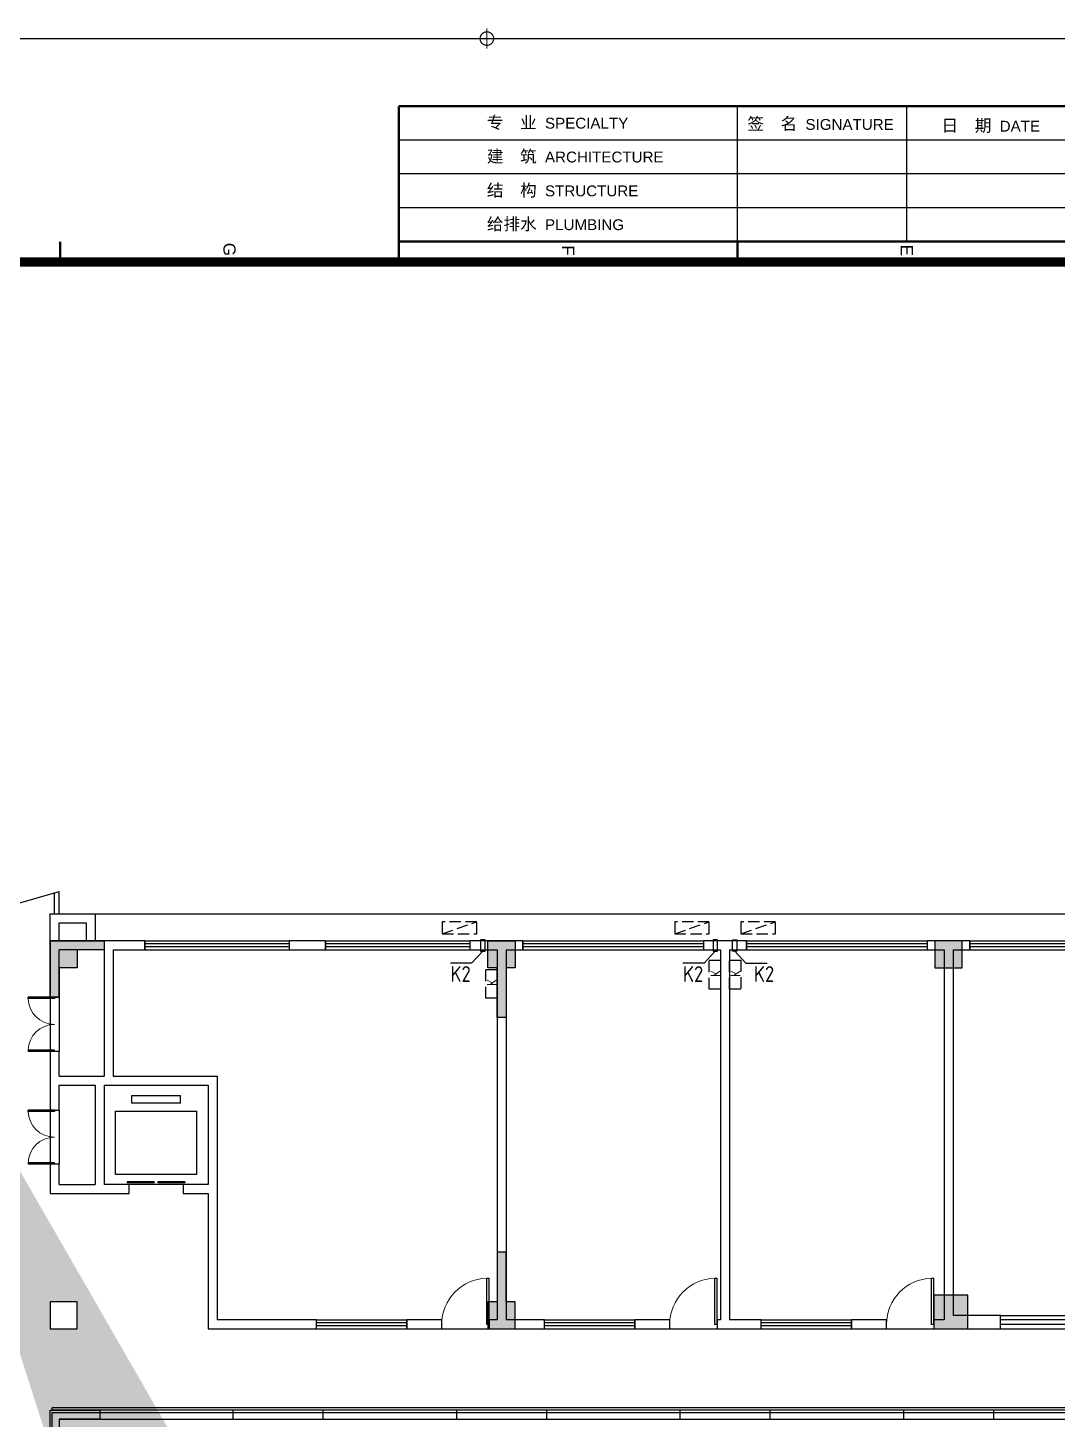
# Model space of a CAD drawing. Extents: x 129492 to 2683129, y 513162 to 1188265.
# Drawn here: x 337895 to 360692, y 608955 to 639789 of the extents above; entities that cross this region are included whole.
import ezdxf
from ezdxf.enums import TextEntityAlignment as Align

# ---------------------------------------------------------------- set-up
doc = ezdxf.new("R2010")
doc.units = 0
doc.header["$LTSCALE"] = 1000
doc.header["$MEASUREMENT"] = 0
doc.linetypes.add('DASH', pattern=[0.35, 0.25, -0.1])
doc.linetypes.add('Note$0$HIDDEN', pattern=[0.375, 0.25, -0.125])
for name, color, linetype in [('3#楼柱网$0$COLS', 6, 'Continuous'), ('3#楼柱网$0$COLS-HATH', 8, 'Continuous'), ('A-DOOR', 2, 'Continuous'), ('A-ELEV-HEVY', 2, 'Continuous'), ('A-HRAL', 104, 'Continuous'), ('A-MOAT', 71, 'Continuous'), ('A-OVER', 23, 'Continuous'), ('A-STRS-EVTR', 2, 'Continuous'), ('A-WALL', 4, 'Continuous'), ('A-WIND', 2, 'Continuous'), ('DOOR_FIRE', 2, 'Continuous'), ('G-0-XREF', 2, 'Continuous'), ('G-ANNO-TEXT', 33, 'Continuous'), ('图框CCDI_B0GA1+0.00$0$G-ANNO-TEXT', 33, 'Continuous'), ('图框CCDI_B0GA1+0.00$0$G-BORD', 3, 'Continuous')]:
    doc.layers.add(name, color=color, linetype=linetype)
doc.styles.add('Note$0$CCDI-TOG-02', font='simplex.shx', dxfattribs={"width": 0.8, "bigfont": 'zjdz.shx'})
doc.styles.get("Standard").update_dxf_attribs({"font": 'gbenor.shx', "bigfont": 'gbcbig.shx'})
doc.styles.add('图框CCDI_B0GA1+0.00$0$CCDI_T_G01', font='arial.ttf')

# ---------------------------------------------------------------- blocks, each defined once
blk = doc.blocks.new('A$C279B44AC')
at = {"color": 21, "linetype": 'Note$0$HIDDEN'}
blk.add_lwpolyline([(638, 250), (0, 250), (0, 0), (638, 0)], close=True, dxfattribs=at)
at = {"color": 21, "style": 'Note$0$CCDI-TOG-02', "width": 0.8}
blk.add_text('K', height=200, rotation=0, dxfattribs=at).set_placement((277, 32))
blk = doc.blocks.new('A$C011D5BA5')
at = {"linetype": 'DASH'}
blk.add_line((-765, -267), (0, 0), dxfattribs=at)
blk.add_lwpolyline([(-765, -267), (0, -267), (0, 0), (-765, 0)], close=True, dxfattribs=at)
blk = doc.blocks.new('ktw1')
for points in [[(32835, -125), (32935, -125), (32935, 125), (32835, 125)], [(37985, -125), (38085, -125), (38085, 125), (37985, 125)], [(38515, -125), (38415, -125), (38415, 125), (38515, 125)]]:
    blk.add_lwpolyline(points, close=True)
at = {"layer": 'G-ANNO-TEXT'}
for points in [[(32885, -125), (32638, -395), (32168, -395)], [(38035, -125), (37788, -395), (37318, -395)], [(38465, -125), (38712, -395), (39182, -395)]]:
    blk.add_lwpolyline(points, dxfattribs=at)
for p in [(32750, 523), (37900, 523), (39365, 523)]:
    blk.add_blockref('A$C011D5BA5', p)
at = {"xscale": -1, "rotation": 270}
for p in [(32950, -1169), (37900, -969), (38350, -969)]:
    blk.add_blockref('A$C279B44AC', p, dxfattribs=at)
at = {"layer": 'G-ANNO-TEXT'}
for rotation, p in [(360, (32168, -810)), (360, (37318, -810)), (0, (38889, -810))]:
    blk.add_text('K2', height=350, rotation=rotation, dxfattribs=at).set_placement(p)
blk = doc.blocks.new('图框CCDI_B0GA1+0.00$0$MidPoitent')
at = {"const_width": 0.18}
for points in [[(-1.5, 0), (1.5, 0)], [(0, -1.5), (0, 1.5)]]:
    blk.add_lwpolyline(points, dxfattribs=at)
blk.add_lwpolyline([(0, -1, 1), (0, 1, 1), (0, -1, 1)], format="xyb", dxfattribs=at)
blk = doc.blocks.new('图框CCDI_B0GA1+0.00')
at = {"layer": '图框CCDI_B0GA1+0.00$0$G-BORD'}
for p, q in [((1500, 58400), (1500, 28400)), ((2000, 58400), (2000, 28400)), ((2500, 58400), (2500, 28400)), ((3000, 35900), (1000, 35900)), ((3000, 33400), (1000, 33400)), ((3050, 33400), (3300, 33400)), ((3300, 28400), (3050, 28400)), ((3300, 28400), (3050, 28400))]:
    blk.add_line(p, q, dxfattribs=at)
blk.add_lwpolyline([(0, 59400), (84100, 59400), (84100, 0), (0, 0)], close=True, dxfattribs=at)
at = {"layer": '图框CCDI_B0GA1+0.00$0$G-BORD', "const_width": 35}
for points in [[(1000, 58400), (1000, 28400)], [(3000, 58400), (3000, 28400)], [(3300, 33400), (3000, 33400)], [(3300, 28400), (1000, 28400)], [(3300, 23400), (3000, 23400)]]:
    blk.add_lwpolyline(points, dxfattribs=at)
at = {"layer": '图框CCDI_B0GA1+0.00$0$G-BORD', "const_width": 140}
blk.add_lwpolyline([(3300, 58400), (83100, 58400), (83100, 1000), (3300, 1000)], close=True, dxfattribs=at)
at = {"layer": '图框CCDI_B0GA1+0.00$0$G-BORD', "xscale": 100, "yscale": 100, "zscale": 100, "rotation": 180}
blk.add_blockref('图框CCDI_B0GA1+0.00$0$MidPoitent', (0, 29700), dxfattribs=at)
at = {"layer": '图框CCDI_B0GA1+0.00$0$G-ANNO-TEXT', "style": '图框CCDI_B0GA1+0.00$0$CCDI_T_G01'}
for s, p in [('E', (3128, 35900)), ('F', (3130, 30900)), ('G', (3115, 25900))]:
    blk.add_text(s, height=180, dxfattribs=at).set_placement(p, align=Align.MIDDLE_CENTER)
at = {"layer": '图框CCDI_B0GA1+0.00$0$G-ANNO-TEXT', "char_height": 200, "rotation": 90, "style": '图框CCDI_B0GA1+0.00$0$CCDI_T_G01'}
for s, insert, width, attachment_point, line_spacing_factor in [('{\\fSimSun|b0|i0|c134|p54;\\H0.9x;日  期 \\fArial|b0|i0|c0|p39;\\H0.8889x;DATE}', (1295, 37141), 2500, 5, 0.96), ('{\\fSimSun|b0|i0|c134|p54;\\H0.9x;签  名 \\fArial|b0|i0|c0|p34;\\H0.8889x;SIGNATURE}', (1268, 33546), 3400, 4, 0.9), ('{\\fSimSun|b0|i0|c134|p54;\\H0.9x;建  筑\\fSimSun|b0|i0|c0|p54; \\fArial|b0|i0|c0|p34;\\H0.8889x;ARCHITECTURE}', (1750, 29700), 5000, 4, 0.9), ('{\\fSimSun|b0|i0|c134|p54;\\H0.9x;结  构\\fSimSun|b0|i0|c0|p54; \\fArial|b0|i0|c0|p34;\\H0.8889x;STRUCTURE}', (2250, 29700), 5000, 4, 0.9), ('{\\fSimSun|b0|i0|c134|p54;\\H0.9x;专  业\\fSimSun|b0|i0|c0|p54; \\fArial|b0|i0|c0|p34;\\H0.8889x;SPECIALTY}', (1250, 29700), 5000, 4, 0.9), ('{\\fSimSun|b0|i0|c134|p54;\\H0.9x;给排水\\fSimSun|b0|i0|c0|p54; \\fArial|b0|i0|c0|p34;\\H0.8889x;PLUMBING}', (2750, 29700), 3400, 4, 0.9)]:
    blk.add_mtext(s, dxfattribs=dict(at, insert=insert, width=width, attachment_point=attachment_point, line_spacing_factor=line_spacing_factor))
blk = doc.blocks.new('3#楼柱网')
at = {"layer": '3#楼柱网$0$COLS-HATH'}
h = blk.add_hatch(color=256, dxfattribs=at)
h.paths.add_polyline_path([(-28327982, 42527826), (-28328207, 42527826), (-28328207, 42528476), (-28327557, 42528476), (-28327557, 42527826), (-28327782, 42527826), (-28327782, 42526776), (-28327982, 42526776)])
h.paths.add_polyline_path([(-28294907, 42579476), (-28294157, 42579476), (-28294157, 42580226), (-28294907, 42580226)], flags=16)
h.paths.add_polyline_path([(-28314482, 42588076), (-28313282, 42588076), (-28313282, 42587876), (-28313882, 42587876), (-28313882, 42587476), (-28314282, 42587476), (-28314282, 42586826), (-28314482, 42586826)], flags=17)
h.paths.add_polyline_path([(-28275082, 42556376), (-28274682, 42556376), (-28274682, 42556776), (-28275082, 42556776)], flags=17)
h.paths.add_polyline_path([(-28275082, 42523476), (-28274682, 42523476), (-28274682, 42523876), (-28275082, 42523876)], flags=17)
h.paths.add_polyline_path([(-28314682, 42543026), (-28314282, 42543026), (-28314282, 42543626), (-28314682, 42543626)], flags=17)
h.paths.add_polyline_path([(-28318582, 42542976), (-28317882, 42542976), (-28317882, 42543676), (-28318582, 42543676)], flags=17)
h.paths.add_polyline_path([(-28325382, 42543026), (-28324782, 42543026), (-28324782, 42543626), (-28325382, 42543626)], flags=17)
h.paths.add_polyline_path([(-28325382, 42534626), (-28325382, 42536226), (-28325182, 42536226), (-28325182, 42535226), (-28324782, 42535226), (-28324782, 42534826), (-28323682, 42534826), (-28323682, 42534626)], flags=17)
h.paths.add_polyline_path([(-28318082, 42533926), (-28317682, 42533926), (-28317682, 42534526), (-28318082, 42534526)], flags=17)
h.paths.add_polyline_path([(-28314682, 42533926), (-28314282, 42533926), (-28314282, 42534526), (-28314682, 42534526)], flags=17)
h.paths.add_polyline_path([(-28314682, 42534626), (-28314282, 42534626), (-28314282, 42535226), (-28314682, 42535226)], flags=17)
h.paths.add_polyline_path([(-28318482, 42534626), (-28317882, 42534626), (-28317882, 42535226), (-28318482, 42535226)], flags=17)
h.paths.add_polyline_path([(-28328732, 42520776), (-28327032, 42520776), (-28327032, 42520976), (-28327582, 42520976), (-28327582, 42521376), (-28327782, 42521376), (-28327982, 42521376), (-28327982, 42521376), (-28328182, 42521376), (-28328182, 42520976), (-28328732, 42520976)])
h.paths.add_polyline_path([(-28314682, 42524976), (-28314282, 42524976), (-28314282, 42525576), (-28314682, 42525576)], flags=17)
h.paths.add_polyline_path([(-28285532, 42513676), (-28283832, 42513676), (-28283832, 42513876), (-28284382, 42513876), (-28284382, 42514276), (-28284582, 42514276), (-28284582, 42515376), (-28284782, 42515376), (-28284782, 42514276), (-28284982, 42514276), (-28284982, 42513876), (-28285532, 42513876)], flags=17)
h.paths.add_polyline_path([(-28305332, 42513676), (-28303632, 42513676), (-28303632, 42513876), (-28304182, 42513876), (-28304182, 42514276), (-28304382, 42514276), (-28304382, 42515376), (-28304582, 42515376), (-28304582, 42514276), (-28304782, 42514276), (-28304782, 42513876), (-28305332, 42513876)], flags=17)
h.paths.add_polyline_path([(-28309782, 42528656), (-28309782, 42525576), (-28310182, 42525576), (-28310182, 42524976), (-28309582, 42524976), (-28309582, 42529256), (-28310182, 42529256), (-28310182, 42528656)], flags=17)
h.paths.add_polyline_path([(-28281262, 42528576), (-28281262, 42528576), (-28281262, 42528576), (-28281262, 42527976), (-28280662, 42527976), (-28280662, 42528376), (-28277182, 42528376), (-28277182, 42527976), (-28276582, 42527976), (-28276582, 42528576)], flags=17)
h.paths.add_polyline_path([(-28314682, 42528656), (-28314282, 42528656), (-28314282, 42529256), (-28314682, 42529256)], flags=17)
h.paths.add_polyline_path([(-28318482, 42527876), (-28317882, 42527876), (-28317882, 42528476), (-28318482, 42528476)], flags=17)
h.paths.add_polyline_path([(-28274682, 42521376), (-28275282, 42521376), (-28275282, 42520776), (-28274882, 42520776), (-28274882, 42519676), (-28274682, 42519676), (-28274682, 42520776)], flags=17)
h.paths.add_polyline_path([(-28337882, 42528476), (-28337282, 42528476), (-28337282, 42527876), (-28337682, 42527876), (-28337682, 42526776), (-28337882, 42526776), (-28337882, 42527876)])
h.paths.add_polyline_path([(-28337882, 42520776), (-28337282, 42520776), (-28337282, 42521376), (-28337682, 42521376), (-28337682, 42522476), (-28337882, 42522476), (-28337882, 42521376)])
h.paths.add_polyline_path([(-28318082, 42513676), (-28318082, 42515676), (-28317782, 42515676), (-28317782, 42513676)])
h.paths.add_polyline_path([(-28304782, 42521376), (-28304182, 42521376), (-28304182, 42520776), (-28304382, 42520776), (-28304382, 42519676), (-28304582, 42519676), (-28304582, 42520776), (-28304782, 42520776)], flags=17)
h.paths.add_polyline_path([(-28284982, 42521376), (-28284382, 42521376), (-28284382, 42520776), (-28284582, 42520776), (-28284582, 42519676), (-28284782, 42519676), (-28284782, 42520776), (-28284982, 42520776)], flags=17)
h.paths.add_polyline_path([(-28294932, 42520676), (-28294232, 42520676), (-28294232, 42521376), (-28294932, 42521376)], flags=17)
h.paths.add_polyline_path([(-28314482, 42520776), (-28313882, 42520776), (-28313882, 42521376), (-28314482, 42521376)], flags=17)
h.paths.add_polyline_path([(-28318482, 42520776), (-28317882, 42520776), (-28317882, 42521376), (-28318482, 42521376)], flags=17)
h.paths.add_polyline_path([(-28294882, 42513676), (-28294282, 42513676), (-28294282, 42514276), (-28294882, 42514276)], flags=17)
h.paths.add_polyline_path([(-28314482, 42513676), (-28313882, 42513676), (-28313882, 42514276), (-28314482, 42514276)])
h.paths.add_polyline_path([(-28328732, 42563776), (-28327032, 42563776), (-28327032, 42563576), (-28327582, 42563576), (-28327582, 42563176), (-28327782, 42563176), (-28327982, 42563176), (-28327982, 42563176), (-28328182, 42563176), (-28328182, 42563576), (-28328732, 42563576)])
h.paths.add_polyline_path([(-28278482, 42579476), (-28277982, 42579476), (-28277982, 42579976), (-28278482, 42579976), (-28278482, 42579676), (-28279682, 42579676), (-28279682, 42579476)], flags=17)
h.paths.add_polyline_path([(-28325382, 42549926), (-28325382, 42548326), (-28325182, 42548326), (-28325182, 42549326), (-28324782, 42549326), (-28324782, 42549726), (-28323682, 42549726), (-28323682, 42549926)], flags=17)
h.paths.add_polyline_path([(-28285532, 42546576), (-28283832, 42546576), (-28283832, 42546776), (-28284382, 42546776), (-28284382, 42547176), (-28284582, 42547176), (-28284582, 42548276), (-28284782, 42548276), (-28284782, 42547176), (-28284982, 42547176), (-28284982, 42546776), (-28285532, 42546776)], flags=17)
h.paths.add_polyline_path([(-28309782, 42561476), (-28309782, 42558796), (-28310182, 42558796), (-28310182, 42558196), (-28309582, 42558196), (-28309582, 42562076), (-28310182, 42562076), (-28310182, 42561476)], flags=17)
h.paths.add_polyline_path([(-28281262, 42561476), (-28281262, 42561476), (-28281262, 42561476), (-28281262, 42560876), (-28280662, 42560876), (-28280662, 42561276), (-28277182, 42561276), (-28277182, 42560876), (-28276582, 42560876), (-28276582, 42561476)], flags=17)
h.paths.add_polyline_path([(-28318082, 42563876), (-28317682, 42563876), (-28317682, 42564476), (-28318082, 42564476)], flags=17)
h.paths.add_polyline_path([(-28314682, 42563876), (-28314282, 42563876), (-28314282, 42564476), (-28314682, 42564476)], flags=17)
h.paths.add_polyline_path([(-28322370, 42584799), (-28322052, 42585042), (-28321688, 42584565), (-28322005, 42584322)], flags=17)
h.paths.add_polyline_path([(-28274682, 42554276), (-28275282, 42554276), (-28275282, 42553676), (-28274882, 42553676), (-28274882, 42552576), (-28274682, 42552576), (-28274682, 42553676)], flags=17)
h.paths.add_polyline_path([(-28304782, 42554276), (-28304182, 42554276), (-28304182, 42553676), (-28304382, 42553676), (-28304382, 42552576), (-28304582, 42552576), (-28304582, 42553676), (-28304782, 42553676)], flags=17)
h.paths.add_polyline_path([(-28284982, 42554276), (-28284382, 42554276), (-28284382, 42553676), (-28284582, 42553676), (-28284582, 42552576), (-28284782, 42552576), (-28284782, 42553676), (-28284982, 42553676)], flags=17)
h.paths.add_polyline_path([(-28294932, 42553576), (-28294232, 42553576), (-28294232, 42554276), (-28294932, 42554276)], flags=17)
h.paths.add_polyline_path([(-28314482, 42553676), (-28313882, 42553676), (-28313882, 42554276), (-28314482, 42554276)], flags=17)
h.paths.add_polyline_path([(-28337882, 42556076), (-28337282, 42556076), (-28337282, 42556676), (-28337682, 42556676), (-28337682, 42557776), (-28337882, 42557776), (-28337882, 42556676)])
h.paths.add_polyline_path([(-28327982, 42556726), (-28328207, 42556726), (-28328207, 42556076), (-28327557, 42556076), (-28327557, 42556726), (-28327782, 42556726), (-28327782, 42557776), (-28327982, 42557776)])
h.paths.add_polyline_path([(-28318482, 42556076), (-28317882, 42556076), (-28317882, 42556676), (-28318482, 42556676)], flags=17)
h.paths.add_polyline_path([(-28318482, 42549326), (-28317882, 42549326), (-28317882, 42549926), (-28318482, 42549926)], flags=17)
h.paths.add_polyline_path([(-28274682, 42546576), (-28275282, 42546576), (-28275282, 42547176), (-28274882, 42547176), (-28274882, 42548276), (-28274682, 42548276), (-28274682, 42547176)], flags=17)
h.paths.add_polyline_path([(-28305332, 42546576), (-28303632, 42546576), (-28303632, 42546776), (-28304182, 42546776), (-28304182, 42547176), (-28304382, 42547176), (-28304382, 42548276), (-28304582, 42548276), (-28304582, 42547176), (-28304782, 42547176), (-28304782, 42546776), (-28305332, 42546776)], flags=16)
h.paths.add_polyline_path([(-28294882, 42546576), (-28294282, 42546576), (-28294282, 42547176), (-28294882, 42547176)], flags=17)
h.paths.add_polyline_path([(-28314482, 42546576), (-28313882, 42546576), (-28313882, 42547176), (-28314482, 42547176)], flags=17)
h.paths.add_polyline_path([(-28314682, 42571326), (-28314282, 42571326), (-28314282, 42571926), (-28314682, 42571926)], flags=17)
h.paths.add_polyline_path([(-28314682, 42561476), (-28314282, 42561476), (-28314282, 42562076), (-28314682, 42562076)], flags=17)
h.paths.add_polyline_path([(-28304782, 42579476), (-28304182, 42579476), (-28304182, 42580076), (-28304382, 42580076), (-28304382, 42581176), (-28304582, 42581176), (-28304582, 42580076), (-28304782, 42580076)], flags=17)
h.paths.add_polyline_path([(-28284382, 42579676), (-28284382, 42580076), (-28284582, 42580076), (-28284582, 42581176), (-28284782, 42581176), (-28284782, 42580076), (-28284982, 42580076), (-28284982, 42579476), (-28283982, 42579476), (-28283982, 42579676)], flags=17)
h.paths.add_polyline_path([(-28314482, 42579476), (-28313882, 42579476), (-28313882, 42580076), (-28314482, 42580076)], flags=17)
h.paths.add_polyline_path([(-28318082, 42571326), (-28317682, 42571326), (-28317682, 42571926), (-28318082, 42571926)], flags=17)
h.paths.add_polyline_path([(-28337882, 42563776), (-28337282, 42563776), (-28337282, 42563176), (-28337682, 42563176), (-28337682, 42562076), (-28337882, 42562076), (-28337882, 42563176)])
h.paths.add_polyline_path([(-28318482, 42563176), (-28317882, 42563176), (-28317882, 42563776), (-28318482, 42563776)], flags=17)
h.paths.add_polyline_path([(-28304782, 42588076), (-28304182, 42588076), (-28304182, 42587476), (-28304382, 42587476), (-28304382, 42586376), (-28304582, 42586376), (-28304582, 42587476), (-28304782, 42587476)], flags=17)
h.paths.add_polyline_path([(-28284982, 42588076), (-28284382, 42588076), (-28284382, 42587476), (-28284582, 42587476), (-28284582, 42586376), (-28284782, 42586376), (-28284782, 42587476), (-28284982, 42587476)], flags=17)
h.paths.add_polyline_path([(-28294882, 42587476), (-28294282, 42587476), (-28294282, 42588076), (-28294882, 42588076)], flags=17)
h.paths.add_polyline_path([(-28274882, 42579976), (-28274882, 42581176), (-28274682, 42581176), (-28274682, 42579476), (-28275182, 42579476), (-28275182, 42579976)], flags=17)
edge = h.paths.add_edge_path(flags=17)
edge.add_line((-28281262, 42523676), (-28276582, 42523676))
edge.add_line((-28276582, 42523676), (-28276582, 42523876))
edge.add_line((-28276582, 42523876), (-28276982, 42523876))
edge.add_line((-28276982, 42523876), (-28280862, 42523876))
edge.add_line((-28280862, 42523876), (-28281262, 42523876))
edge.add_line((-28281262, 42523876), (-28281262, 42523676))
edge.add_line((-28281262, 42523676), (-28280862, 42523676))
h.paths.add_polyline_path([(-28281262, 42556776), (-28280862, 42556776), (-28276982, 42556776), (-28276582, 42556776), (-28276582, 42556576), (-28281262, 42556576)], flags=17)
h.paths.add_polyline_path([(-28278182, 42586776), (-28278382, 42586776), (-28278382, 42586376), (-28277982, 42586376), (-28277982, 42587676), (-28277982, 42588076), (-28278382, 42588076), (-28278382, 42587676), (-28278182, 42587676)], flags=17)
edge = h.paths.add_edge_path(flags=17)
edge.add_line((-28274682, 42587176), (-28274682, 42585476))
edge.add_line((-28274682, 42585476), (-28274882, 42585476))
edge.add_line((-28274882, 42585476), (-28274882, 42586776))
edge.add_line((-28274882, 42586776), (-28275082, 42586776))
edge.add_line((-28275082, 42586776), (-28275082, 42587176))
edge.add_line((-28275082, 42587176), (-28274682, 42587176))
edge.add_line((-28274682, 42587176), (-28274682, 42586776))
edge = h.paths.add_edge_path(flags=17)
edge.add_line((-28318082, 42580076), (-28318082, 42579476))
edge.add_line((-28318082, 42579476), (-28317682, 42579476))
edge.add_line((-28317682, 42579476), (-28317682, 42580076))
edge.add_line((-28317682, 42580076), (-28317882, 42580076))
edge.add_line((-28317882, 42580076), (-28317882, 42581176))
edge.add_line((-28317882, 42581176), (-28318082, 42581176))
edge.add_line((-28318082, 42581176), (-28318082, 42579476))
h.paths.add_polyline_path([(-28318082, 42579476), (-28317682, 42579476), (-28317682, 42580076), (-28317882, 42580076), (-28317882, 42581176), (-28318082, 42581176)], flags=16)
edge = h.paths.add_edge_path()
edge.add_line((-28324782, 42534626), (-28324782, 42534626))
edge.add_line((-28324782, 42534626), (-28325382, 42534626))
edge.add_line((-28325382, 42534626), (-28325382, 42535226))
edge.add_line((-28281262, 42523876), (-28281262, 42523676))
edge.add_line((-28274782, 42513676), (-28275682, 42513676))
edge.add_line((-28275682, 42513676), (-28275682, 42513876))
edge.add_line((-28275682, 42513876), (-28275282, 42513876))
edge.add_line((-28275282, 42513876), (-28275282, 42514276))
edge.add_line((-28275282, 42514276), (-28274882, 42514276))
edge.add_line((-28274882, 42514276), (-28274882, 42515376))
edge.add_line((-28274882, 42515376), (-28274682, 42515376))
edge.add_line((-28274682, 42515376), (-28274682, 42514276))
edge.add_line((-28274682, 42514276), (-28274682, 42513676))
edge.add_line((-28274682, 42513676), (-28275282, 42513676))
edge.add_line((-28318082, 42588076), (-28317718, 42587599))
edge.add_line((-28317718, 42587599), (-28318036, 42587356))
edge.add_line((-28318036, 42587356), (-28318400, 42587833))
edge.add_line((-28318400, 42587833), (-28318082, 42588076))
edge.add_line((-28304782, 42546576), (-28304182, 42546576))
edge.add_line((-28284982, 42579476), (-28284382, 42579476))
at = {"layer": '3#楼柱网$0$COLS'}
for points in [[(-28314482, 42588076), (-28313282, 42588076), (-28313282, 42587876), (-28313882, 42587876), (-28313882, 42587476), (-28314282, 42587476), (-28314282, 42586826), (-28314482, 42586826), (-28314482, 42588076)], [(-28304782, 42588076), (-28304182, 42588076), (-28304182, 42587476), (-28304382, 42587476), (-28304382, 42586376), (-28304582, 42586376), (-28304582, 42587476), (-28304782, 42587476), (-28304782, 42588076)], [(-28304782, 42579476), (-28304182, 42579476), (-28304182, 42580076), (-28304382, 42580076), (-28304382, 42581176), (-28304582, 42581176), (-28304582, 42580076), (-28304782, 42580076), (-28304782, 42579476)]]:
    blk.add_lwpolyline(points, dxfattribs=at)
for points in [[(-28294882, 42587476), (-28294282, 42587476), (-28294282, 42588076), (-28294882, 42588076)], [(-28294907, 42579476), (-28294157, 42579476), (-28294157, 42580226), (-28294907, 42580226)], [(-28314482, 42579476), (-28313882, 42579476), (-28313882, 42580076), (-28314482, 42580076)]]:
    blk.add_lwpolyline(points, close=True, dxfattribs=at)
blk = doc.blocks.new('gfdgdgre')
at = {"layer": 'A-MOAT', "ltscale": 5}
for p, q in [((-39650, 54100), (-39650, 54150)), ((-35550, 54150), (-39650, 54150)), ((-50, 54100), (-39650, 54100)), ((-19550, 54150), (-35550, 54150)), ((-50, 54150), (-19550, 54150))]:
    blk.add_line(p, q, dxfattribs=at)
blk = doc.blocks.new('ggfd')
at = {"layer": 'G-0-XREF', "ltscale": 5}
for points in [[(23500, 63700), (23500, 63000), (23300, 63000), (23300, 63900)], [(23300, 63900), (24400, 63900), (24400, 63700), (23500, 63700)]]:
    blk.add_lwpolyline(points, dxfattribs=at)
for points in [[(27350, 63700), (29350, 63700), (29350, 63900), (27350, 63900)], [(32300, 63700), (34300, 63700), (34300, 63900), (32300, 63900)], [(37250, 63700), (39250, 63700), (39250, 63900), (37250, 63900)], [(42200, 63700), (44200, 63700), (44200, 63900), (42200, 63900)]]:
    blk.add_lwpolyline(points, close=True, dxfattribs=at)
blk = doc.blocks.new('$DORLIB2D$00000127')
at = {"color": 0}
for points in [[(-0.533, 0.795), (-0.533, 0.69)], [(-0.033, 0.795), (-0.533, 0.795)], [(-0.033, 0.795), (-0.033, 0.69)], [(0.533, 0.795), (0.033, 0.795)], [(0.033, 0.795), (0.033, 0.69)], [(0.533, 0.795), (0.533, 0.69)], [(-0.033, 0.69), (-0.533, 0.69)], [(0.533, 0.69), (0.033, 0.69)], [(0.5, 0.5), (-0.5, 0.5)]]:
    blk.add_lwpolyline(points, dxfattribs=at)
blk = doc.blocks.new('$DorLib2D$00000002')
for p, q in [((-0.5, 0), (-0.5, 0.4875)), ((-0.475, 0.4875), (-0.5, 0.4875)), ((-0.475, 0), (-0.475, 0.4875)), ((0.475, 0), (0.475, 0.4875)), ((0.475, 0.4875), (0.5, 0.4875)), ((0.5, 0), (0.5, 0.4875)), ((-0.5, 0), (-0.475, 0)), ((0.5, 0), (0.475, 0))]:
    blk.add_line(p, q)
at = {"lineweight": 13}
for centre, start, end in [((-0.4875, 0), 0, 88.53072), ((0.4875, 0), 91.46928, 180)]:
    blk.add_arc(centre, 0.4875, start, end, dxfattribs=at)
blk = doc.blocks.new('$DorLib2D$00000001')
for p, q in [((0.45, 0.975), (0.5, 0.975)), ((0.45, 0), (0.45, 0.975)), ((0.5, 0), (0.5, 0.975)), ((0.5, 0), (0.45, 0))]:
    blk.add_line(p, q)
at = {"lineweight": 13}
blk.add_arc((0.475, 0), 0.975, 91.4693, 180, dxfattribs=at)
blk = doc.blocks.new('$TCHSYS$WIN2D')
for p, q in [((-0.5, 0.5), (0.5, 0.5)), ((-0.5, 0.5), (-0.5, -0.5)), ((0.5, 0.5), (0.5, -0.5)), ((0.5, 0.1667), (-0.5, 0.1667)), ((0.5, -0.1667), (-0.5, -0.1667)), ((-0.5, -0.5), (0.5, -0.5))]:
    blk.add_line(p, q)

msp = doc.modelspace()

# ---------------------------------------------------------------- linework, layer by layer
at = {"layer": 'A-DOOR'}
for p, q in [((347061, 610955), (348111, 610955)), ((352111, 610955), (353161, 610955)), ((356911, 610955), (357961, 610955))]:
    msp.add_line(p, q, dxfattribs=at)
at = {"layer": 'A-ELEV-HEVY'}
msp.add_lwpolyline([(338386, 619555), (338386, 620155), (339386, 620155), (339386, 619555)], dxfattribs=at)
at = {"layer": 'A-HRAL', "ltscale": 5}
for p, q in [((338486, 620613), (338481, 620620)), ((338486, 620155), (338486, 620613)), ((338586, 620155), (338586, 620647)), ((338436, 609105), (378036, 609105)), ((338436, 595155), (338436, 609105)), ((338586, 608955), (378186, 608955))]:
    msp.add_line(p, q, dxfattribs=at)
msp.add_lwpolyline([(334786, 619555), (338586, 620647)], dxfattribs=at)
at = {"layer": 'A-OVER'}
msp.add_lwpolyline([(339386, 620155), (373886, 620155)], dxfattribs=at)
at = {"layer": 'A-STRS-EVTR', "ltscale": 5}
for p, q in [((340196, 615955), (340196, 616130)), ((340196, 616130), (341276, 616130)), ((341276, 615955), (341276, 616130)), ((339836, 614380), (339836, 615780)), ((339836, 615780), (341636, 615780)), ((341276, 615955), (340196, 615955)), ((341636, 614380), (341636, 615780)), ((341636, 614380), (339836, 614380))]:
    msp.add_line(p, q, dxfattribs=at)
at = {"layer": 'A-WALL'}
for p, q in [((338386, 619555), (338386, 618305)), ((339686, 619555), (338386, 619555)), ((340486, 619555), (339686, 619555)), ((340486, 619355), (340486, 619555)), ((344486, 619555), (343686, 619555)), ((343686, 619555), (343686, 619355)), ((344486, 619355), (344486, 619555)), ((348386, 619555), (347686, 619555)), ((347686, 619555), (347686, 619355)), ((348861, 619555), (348386, 619555)), ((348861, 619355), (348861, 619555)), ((353336, 619555), (352861, 619555)), ((352861, 619555), (352861, 619355)), ((353811, 619555), (353336, 619555)), ((353811, 619355), (353811, 619555)), ((358286, 619555), (357811, 619555)), ((357811, 619555), (357811, 619355)), ((358761, 619555), (358286, 619555)), ((358761, 619355), (358761, 619555)), ((338586, 618305), (338586, 619355)), ((339586, 619355), (338586, 619355)), ((339586, 619355), (339586, 616555)), ((339786, 619355), (340486, 619355)), ((339786, 619355), (339786, 616555)), ((343686, 619355), (344486, 619355)), ((347686, 619355), (348286, 619355)), ((348286, 619355), (348286, 611155)), ((348486, 619355), (348486, 611155)), ((348486, 619355), (348861, 619355)), ((352861, 619355), (353236, 619355)), ((353236, 619355), (353236, 611155)), ((353436, 619355), (353811, 619355)), ((353436, 619355), (353436, 611155)), ((357811, 619355), (358186, 619355)), ((358186, 619355), (358186, 611155)), ((358386, 619355), (358386, 611255)), ((358386, 619355), (358761, 619355)), ((338386, 618305), (338586, 618305)), ((338586, 617105), (338386, 617105)), ((338386, 617105), (338386, 616455)), ((338586, 616555), (338586, 617105)), ((338386, 616455), (338386, 615805)), ((338586, 616555), (339486, 616555)), ((339486, 616555), (339586, 616555)), ((339786, 616555), (342086, 616555)), ((342086, 616555), (342086, 614055)), ((338586, 615805), (338586, 616355)), ((338586, 616355), (339386, 616355)), ((339386, 616355), (339386, 614155)), ((339586, 616355), (339586, 614155)), ((339586, 616355), (339686, 616355)), ((339686, 616355), (341886, 616355)), ((341886, 616355), (341886, 614155)), ((338386, 615805), (338586, 615805)), ((338586, 614605), (338386, 614605)), ((338386, 614605), (338386, 613955)), ((338586, 614155), (338586, 614605)), ((338386, 613955), (339486, 613955)), ((338586, 614155), (339386, 614155)), ((339486, 613955), (340136, 613955)), ((340136, 614155), (339586, 614155)), ((340136, 613955), (340136, 614155)), ((341886, 614155), (341336, 614155)), ((341336, 614155), (341336, 613955)), ((341336, 613955), (341886, 613955)), ((341886, 613955), (341886, 610955)), ((342086, 614055), (342086, 611155)), ((344286, 611155), (342086, 611155)), ((344286, 610955), (344286, 611155)), ((347061, 611155), (346286, 611155)), ((346286, 611155), (346286, 610955)), ((347061, 610955), (347061, 611155)), ((348286, 611155), (348111, 611155)), ((348111, 611155), (348111, 610955)), ((349336, 611155), (348486, 611155)), ((349336, 610955), (349336, 611155)), ((352111, 611155), (351336, 611155)), ((351336, 611155), (351336, 610955)), ((352111, 610955), (352111, 611155)), ((353236, 611155), (353161, 611155)), ((353161, 611155), (353161, 610955)), ((354136, 611155), (353436, 611155)), ((354136, 610955), (354136, 611155)), ((356911, 611155), (356136, 611155)), ((356136, 611155), (356136, 610955)), ((356911, 610955), (356911, 611155)), ((358186, 611155), (357961, 611155)), ((357961, 611155), (357961, 610955)), ((359436, 611255), (358386, 611255)), ((359436, 610955), (359436, 611255)), ((341886, 610955), (344286, 610955)), ((346286, 610955), (347061, 610955)), ((348111, 610955), (348386, 610955)), ((348386, 610955), (349336, 610955)), ((351336, 610955), (352111, 610955)), ((353161, 610955), (353336, 610955)), ((353336, 610955), (354136, 610955)), ((356136, 610955), (356911, 610955)), ((357961, 610955), (358286, 610955)), ((358286, 610955), (359436, 610955))]:
    msp.add_line(p, q, dxfattribs=at)
for points in [[(338386, 619555), (338386, 620155), (339386, 620155), (339386, 619555)], [(338586, 619555), (338586, 619955), (339186, 619955), (339186, 619555)]]:
    msp.add_lwpolyline(points, dxfattribs=at)
at = {"layer": 'DOOR_FIRE'}
for p, q in [((338386, 618305), (338386, 617105)), ((338586, 618305), (338586, 617105)), ((338386, 615805), (338386, 614605)), ((338586, 615805), (338586, 614605))]:
    msp.add_line(p, q, dxfattribs=at)

# ---------------------------------------------------------------- block references
msp.add_blockref('ktw1', (315086, 619455))
at = {"layer": 'A-DOOR', "zscale": 200}
for name, p, xscale, yscale, rotation in [('$DORLIB2D$00000127', (340736, 614055), 1200, 200, 1.718646348548418e-07), ('$DorLib2D$00000001', (347586, 611055), 1050, 1050, 359.9999999994998), ('$DorLib2D$00000001', (352636, 611055), 1050, 1050, 3.449590487537781e-09), ('$DorLib2D$00000001', (357436, 611055), 1050, 1050, 3.449590488606079e-09)]:
    msp.add_blockref(name, p, dxfattribs=dict(at, xscale=xscale, yscale=yscale, rotation=rotation))
at = {"layer": 'A-WIND'}
for p, xscale, yscale, zscale, rotation in [((342086, 619455), -3200, -200, 200, 180.0000000140571), ((346086, 619455), -3200, -200, 200, 180.0000000140571), ((350861, 619455), -4000, -200, 200, 180.0000000196627), ((355811, 619455), -4000, -200, 200, 180.0000000196627), ((360761, 619455), -4000, -200, 200, 180.0000000106938), ((345286, 611055), 2000, -200, 200, 359.9999999994998), ((350336, 611055), 2000, -200, 200, 3.449590487537781e-09), ((355136, 611055), 2000, -200, 200, 3.449590488606079e-09), ((360436, 611105), 2000, -300, 300, 359.9999999942219)]:
    msp.add_blockref('$TCHSYS$WIN2D', p, dxfattribs=dict(at, xscale=xscale, yscale=yscale, zscale=zscale, rotation=rotation))
at = {"layer": 'DOOR_FIRE', "xscale": 1200, "yscale": -1200, "zscale": 200}
for p, rotation in [((338486, 617705), 269.9999997801888), ((338486, 615205), 270.0000001691984)]:
    msp.add_blockref('$DorLib2D$00000002', p, dxfattribs=dict(at, rotation=rotation))
at = {"layer": 'G-0-XREF', "ltscale": 5, "xscale": 1.5, "yscale": 1.5, "zscale": 1.5, "rotation": 270}
msp.add_blockref('图框CCDI_B0GA1+0.00', (303511, 639551), dxfattribs=at)
at = {"layer": 'G-0-XREF', "ltscale": 5}
msp.add_blockref('3#楼柱网', (28652868, -41968520), dxfattribs=at)
at = {"layer": 'G-0-XREF'}
for name, p in [('gfdgdgre', (378086, 555055)), ('ggfd', (315086, 545255))]:
    msp.add_blockref(name, p, dxfattribs=at)

doc.saveas('drawing.dxf')
